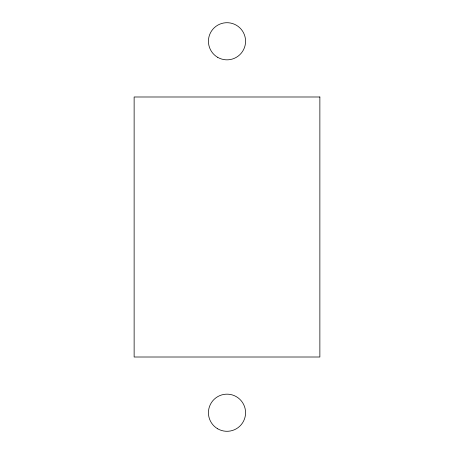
<?xml version="1.0" encoding="UTF-8"?>
<svg xmlns="http://www.w3.org/2000/svg" width="454" height="454" viewBox="0 0 454 454"><rect width="100%" height="100%" fill="white"/><g stroke="black" fill="none" stroke-linecap="round" stroke-linejoin="round"><path stroke-width="0.68" d="M319.866 96.991L134.134 96.991L134.134 357.009L319.866 357.009L319.866 96.991M217.716 57.357A18.574 18.574 0 0 0 245.574 41.274A18.574 18.574 0 0 0 217.716 25.186A18.574 18.574 0 0 0 217.716 57.357M217.716 428.814A18.574 18.574 0 0 0 245.574 412.726A18.574 18.574 0 0 0 217.716 396.643A18.574 18.574 0 0 0 217.716 428.814"/></g></svg>
